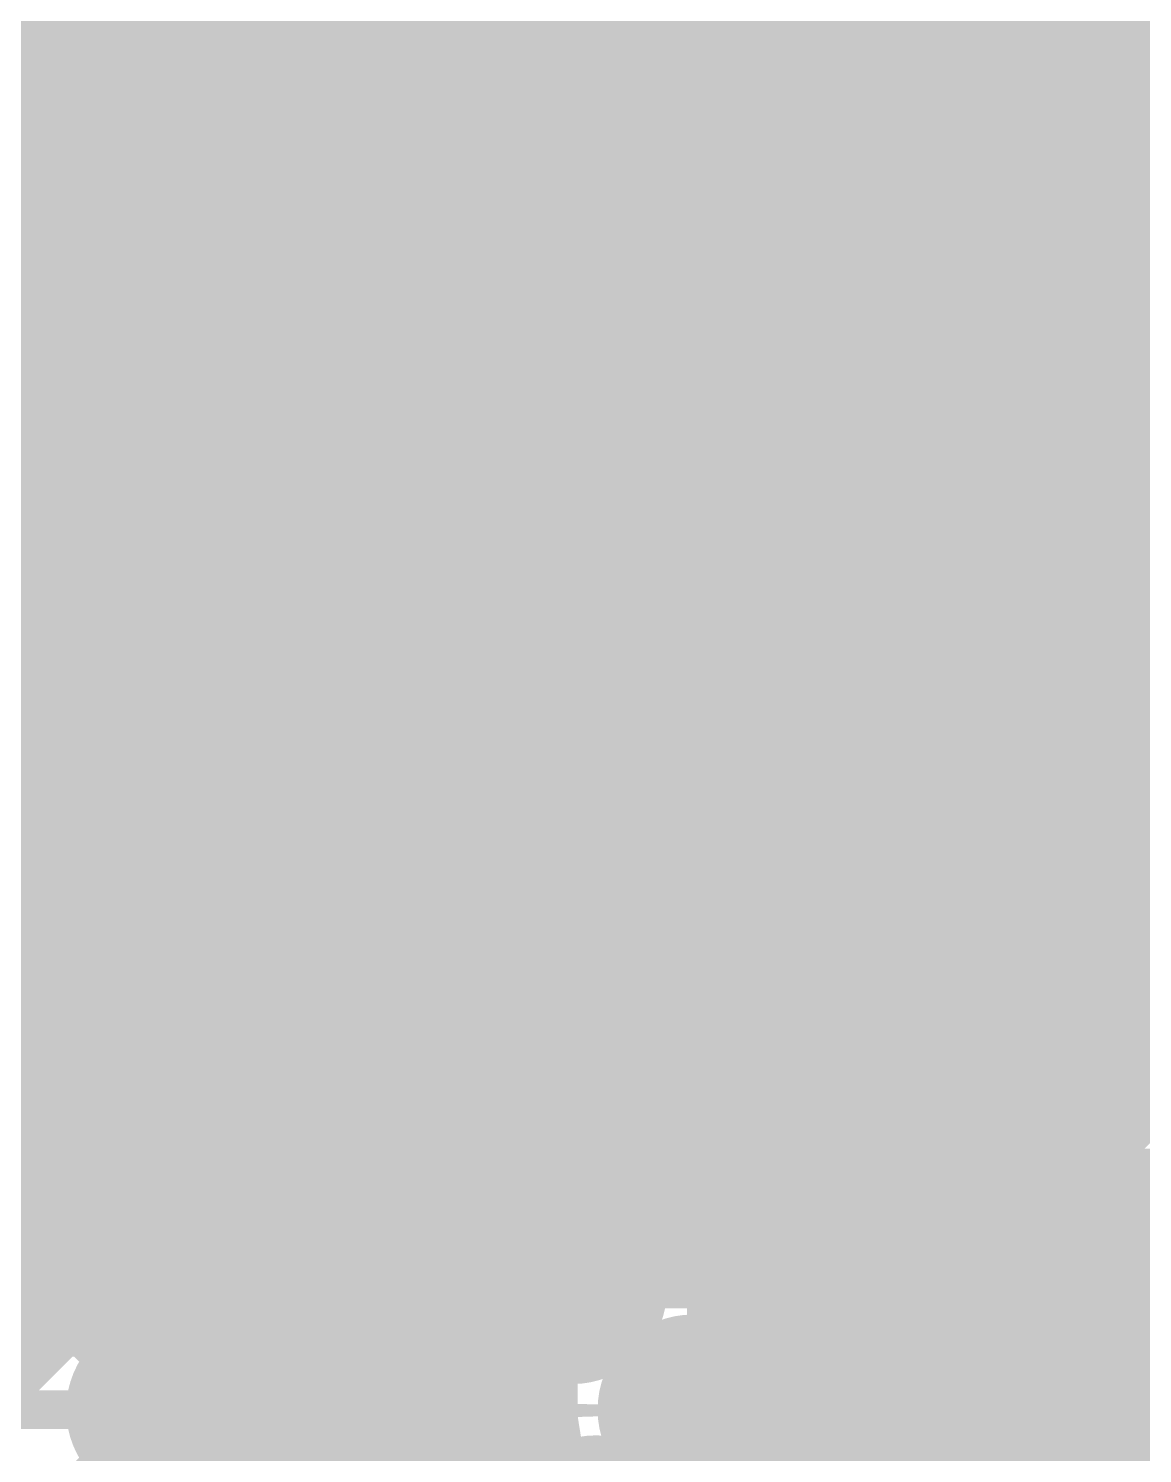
# Model space of a CAD drawing. Extents: x -72 to 72, y -47 to 50.
# Drawn here: x 8.19 to 14.05, y 28.85 to 36.34 of the extents above; entities that cross this region are included whole.
import ezdxf

# ---------------------------------------------------------------- set-up
doc = ezdxf.new("R2010")
doc.units = 0
doc.header["$MEASUREMENT"] = 0
doc.layers.get('0').update_dxf_attribs({"linetype": 'CONTINUOUS'})
for name, color, linetype in [('22-303-0_BOT', 7, 'CONTINUOUS'), ('22-303-0_DRD', 7, 'CONTINUOUS'), ('22-303-0_GND', 6, 'CONTINUOUS'), ('22-303-0_IN1', 4, 'CONTINUOUS'), ('22-303-0_IN2', 3, 'CONTINUOUS'), ('22-303-0_PWR', 5, 'CONTINUOUS'), ('22-303-0_SMB', 10, 'CONTINUOUS'), ('22-303-0_SMT', 14, 'CONTINUOUS'), ('22-303-0_SPT', 12, 'CONTINUOUS'), ('22-303-0_SST', 13, 'CONTINUOUS'), ('22-303-0_TOP', 8, 'CONTINUOUS'), ('THRUHOLE_TAP', 7, 'CONTINUOUS')]:
    doc.layers.add(name, color=color, linetype=linetype)

# ---------------------------------------------------------------- blocks, each defined once
blk = doc.blocks.new('ROUND_44')
at = {"const_width": 0.29972}
blk.add_lwpolyline([(-0.14986, 0, 1), (0.14986, 0, 1)], format="xyb", close=True, dxfattribs=at)
blk = doc.blocks.new('ROUND_48')
at = {"const_width": 0.29972}
blk.add_lwpolyline([(-0.14986, 0, 1), (0.14986, 0, 1)], format="xyb", close=True, dxfattribs=at)
blk = doc.blocks.new('ROUND_81')
at = {"const_width": 0.0635}
blk.add_lwpolyline([(-0.03175, 0, 1), (0.03175, 0, 1)], format="xyb", close=True, dxfattribs=at)
blk = doc.blocks.new('ROUND_83')
at = {"const_width": 0.50038}
blk.add_lwpolyline([(-0.25019, 0, 1), (0.25019, 0, 1)], format="xyb", close=True, dxfattribs=at)
blk = doc.blocks.new('ROUND_82')
at = {"const_width": 0.50038}
blk.add_lwpolyline([(-0.25019, 0, 1), (0.25019, 0, 1)], format="xyb", close=True, dxfattribs=at)
blk = doc.blocks.new('RECTANGLE_32')
blk.add_solid([(2.16027, 1.49987), (2.16027, -1.49987), (-2.16027, 1.49987), (-2.16027, -1.49987)])
blk = doc.blocks.new('RECTANGLE_33')
blk.add_solid([(0.22479, 0.82423), (0.22479, -0.82423), (-0.22479, 0.82423), (-0.22479, -0.82423)])
blk = doc.blocks.new('ROUND_47')
at = {"const_width": 0.1016}
blk.add_lwpolyline([(-0.0508, 0, 1), (0.0508, 0, 1)], format="xyb", close=True, dxfattribs=at)
blk = doc.blocks.new('ROUND_95')
at = {"const_width": 0.10033}
blk.add_lwpolyline([(-0.050164, 0, 1), (0.050164, 0, 1)], format="xyb", close=True, dxfattribs=at)

msp = doc.modelspace()

# ---------------------------------------------------------------- linework, layer by layer
at = {"layer": '22-303-0_BOT'}
for points, const_width in [([(11.7856, 47.06874), (11.7856, 30.1244)], 0.254), ([(12.0142, 47.03826), (12.0142, 30.1244)], 0.254), ([(11.557, 46.80966), (11.557, 30.1244)], 0.254), ([(11.3284, 46.66488), (11.3284, 30.25394)], 0.254), ([(10.8712, 46.5709), (10.8712, 30.29458)], 0.254), ([(11.0998, 46.59122), (11.0998, 30.31998)], 0.254), ([(10.6426, 43.83278), (10.6426, 30.16504)], 0.254), ([(10.414, 43.64736), (10.414, 27.3304)], 0.254), ([(10.1854, 40.58412), (10.1854, 28.47848)], 0.254), ([(9.0424, 40.3733), (9.0424, 31.02864)], 0.254), ([(9.271, 40.3733), (9.271, 30.74924)], 0.254), ([(9.9568, 40.34536), (9.9568, 28.7147)], 0.254), ([(9.4996, 40.2844), (9.4996, 28.7782)], 0.254), ([(9.7282, 40.26916), (9.7282, 28.79344)], 0.254), ([(12.2428, 40.0558), (12.2428, 30.1244)], 0.254), ([(12.4714, 40.0558), (12.4714, 30.1244)], 0.254), ([(12.7, 40.0558), (12.7, 30.1244)], 0.254), ([(14.0716, 40.0558), (14.0716, 30.64764)], 0.254), ([(13.843, 39.42334), (13.843, 30.41904)], 0.254), ([(12.9286, 39.30396), (12.9286, 30.1244)], 0.254), ([(13.6144, 39.21506), (13.6144, 30.19044)], 0.254), ([(13.1572, 39.17188), (13.1572, 30.1244)], 0.254), ([(13.3858, 39.14902), (13.3858, 30.1244)], 0.254), ([(8.8138, 38.50386), (8.8138, 31.25724)], 0.254), ([(8.5852, 38.227), (8.5852, 31.48584)], 0.254), ([(8.128, 38.14318), (8.128, 31.6484)], 0.254), ([(8.3566, 38.1381), (8.3566, 31.6357)], 0.254), ([(23.114, 36.4236), (-23.368, 36.4236)], 0.254), ([(23.114, 36.195), (-23.368, 36.195)], 0.254), ([(23.114, 35.9664), (-23.368, 35.9664)], 0.254), ([(23.114, 35.7378), (-23.368, 35.7378)], 0.254), ([(23.114, 35.5092), (-23.368, 35.5092)], 0.254), ([(23.114, 35.2806), (-23.368, 35.2806)], 0.254), ([(23.114, 35.052), (-23.368, 35.052)], 0.254), ([(23.114, 34.8234), (-23.368, 34.8234)], 0.254), ([(23.114, 34.5948), (-23.368, 34.5948)], 0.254), ([(23.114, 34.3662), (-23.368, 34.3662)], 0.254), ([(23.114, 34.1376), (-23.368, 34.1376)], 0.254), ([(23.114, 33.909), (-23.368, 33.909)], 0.254), ([(23.114, 33.6804), (-23.368, 33.6804)], 0.254), ([(23.114, 33.4518), (-23.368, 33.4518)], 0.254), ([(23.114, 33.2232), (-23.368, 33.2232)], 0.254), ([(23.114, 32.9946), (-23.368, 32.9946)], 0.254), ([(20.1041, 32.766), (-23.368, 32.766)], 0.254), ([(19.9898, 32.5374), (7.01548, 32.5374)], 0.254), ([(19.97456, 32.3088), (7.2517, 32.3088)], 0.254), ([(20.05076, 32.0802), (7.33044, 32.0802)], 0.254), ([(18.68678, 31.8516), (7.3152, 31.8516)], 0.254), ([(8.255, 31.6484), (8.0518, 31.6484)], 0.254), ([(14.38148, 31.623), (8.39724, 31.623)], 0.254), ([(8.5471, 31.52394), (9.17702, 30.89402)], 0.254), ([(14.20876, 31.3944), (8.67664, 31.3944)], 0.254), ([(7.23392, 31.24962), (7.24154, 31.242), (8.255, 31.242), (8.89, 30.607), (8.89, 29.083)], 0.2032), ([(14.19352, 31.1658), (8.90524, 31.1658)], 0.254), ([(14.31036, 30.9372), (9.13384, 30.9372)], 0.254), ([(14.24178, 30.81782), (13.54836, 30.1244)], 0.254), ([(14.13256, 30.7086), (9.2837, 30.7086)], 0.254), ([(9.2964, 30.607), (9.2964, 29.53004)], 0.254), ([(15.24, 30.59938), (14.59738, 30.59938), (13.716, 29.718), (11.049, 29.718)], 0.2032), ([(13.90396, 30.48), (9.2964, 30.48)], 0.254), ([(10.76452, 30.2514), (9.2964, 30.2514)], 0.254), ([(13.67536, 30.2514), (11.33348, 30.2514)], 0.254), ([(13.54836, 30.1244), (11.49604, 30.1244)], 0.254), ([(10.52576, 30.0228), (9.2964, 30.0228)], 0.254), ([(10.44956, 29.7942), (9.2964, 29.7942)], 0.254), ([(10.4648, 29.5656), (9.2964, 29.5656)], 0.254), ([(10.5791, 29.337), (9.43864, 29.337)], 0.254), ([(10.6426, 29.27096), (10.6426, 28.73248)], 0.254), ([(11.07948, 29.1084), (9.49452, 29.1084)], 0.254), ([(10.8712, 29.13888), (10.8712, 28.9687)], 0.254), ([(11.049, 29.11348), (11.07944, 29.11424)], 0.254), ([(11.07948, 29.11348), (11.07871, 29.083)], 0.254), ([(11.07948, 29.083), (11.08067, 29.04497)], 0.254), ([(10.75182, 28.8798), (9.45896, 28.8798)], 0.254)]:
    msp.add_lwpolyline(points, dxfattribs=dict(at, const_width=const_width))
at = {"layer": '22-303-0_BOT', "const_width": 0.254}
for points in [[(8.54202, 31.52902, 0.1989124), (8.255, 31.64791)], [(9.2964, 30.607, 0.1989124), (9.17737, 30.89437)], [(11.049, 30.32252, 0.4142136), (10.44448, 29.718)], [(11.49604, 30.1244, 0.2113087), (11.049, 30.32216)], [(10.44448, 29.718, 0.4142136), (11.049, 29.11348)], [(9.49452, 29.083, 0.2113086), (9.29664, 29.53031)], [(9.3853, 28.73502, 0.154319), (9.49532, 29.083)], [(11.07948, 29.0449, 0.3680019), (10.57148, 28.448)], [(9.652, 28.79852, 0.115003), (9.38471, 28.73622)], [(10.25652, 28.194, 0.4142136), (9.652, 28.79852)]]:
    msp.add_lwpolyline(points, format="xyb", dxfattribs=at)
at = {"layer": '22-303-0_DRD', "const_width": 0.254}
for points in [[(12.7, 34.671), (11.43, 35.941), (10.16, 34.671)], [(10.287, 35.941), (9.017, 34.671)], [(10.287, 34.671), (9.017, 35.941)], [(11.43, 34.671), (10.16, 35.941)], [(12.7, 35.941), (11.43, 34.671)], [(13.843, 35.941), (12.573, 34.671)], [(13.843, 34.671), (12.573, 35.941)], [(12.065, 33.655), (10.795, 34.925), (9.525, 33.655)], [(10.795, 33.655), (9.525, 34.925)], [(12.065, 34.925), (10.795, 33.655)], [(13.208, 34.925), (11.938, 33.655)], [(13.208, 33.655), (11.938, 34.925)], [(14.986, 34.925), (13.716, 33.655)], [(14.986, 33.655), (13.716, 34.925)], [(12.7, 32.639), (11.43, 33.909), (10.16, 32.639)], [(10.287, 33.909), (9.017, 32.639)], [(10.287, 32.639), (9.017, 33.909)], [(11.43, 32.639), (10.16, 33.909)], [(12.7, 33.909), (11.43, 32.639)], [(13.843, 33.909), (12.573, 32.639)], [(13.843, 32.639), (12.573, 33.909)], [(11.684, 30.353), (10.414, 29.083)], [(11.684, 29.083), (10.414, 30.353)], [(9.525, 29.718), (8.255, 28.448)], [(9.525, 28.448), (8.255, 29.718)], [(12.319, 29.718), (11.049, 28.448)], [(12.319, 28.448), (11.049, 29.718)], [(11.811, 29.083), (10.541, 27.813)], [(11.811, 27.813), (10.541, 29.083)], [(10.287, 28.829), (9.017, 27.559)], [(10.287, 27.559), (9.017, 28.829)]]:
    msp.add_lwpolyline(points, dxfattribs=at)
at = {"layer": '22-303-0_IN1'}
for points, const_width in [([(8.89, 38.989), (8.89, 29.68752)], 0.254), ([(9.1186, 38.989), (9.1186, 35.59048)], 0.254), ([(9.3472, 38.989), (9.3472, 35.8267)], 0.254), ([(9.5758, 38.989), (9.5758, 35.90544)], 0.254), ([(9.8044, 38.989), (9.8044, 35.8902)], 0.254), ([(10.033, 38.989), (10.033, 35.7759)], 0.254), ([(10.2616, 38.989), (10.2616, 35.59048)], 0.254), ([(10.4902, 38.989), (10.4902, 35.8267)], 0.254), ([(10.7188, 38.989), (10.7188, 35.90544)], 0.254), ([(10.9474, 38.989), (10.9474, 35.8902)], 0.254), ([(11.176, 38.989), (14.478, 35.687)], 0.254), ([(11.176, 38.989), (11.176, 35.7759)], 0.254), ([(11.4046, 38.7604), (11.4046, 34.89452)], 0.254), ([(11.6332, 38.5318), (11.6332, 35.72764)], 0.254), ([(11.8618, 38.3032), (11.8618, 35.87496)], 0.254), ([(8.6614, 38.28796), (8.6614, 29.6418)], 0.254), ([(8.4328, 38.15588), (8.4328, 29.4894)], 0.254), ([(8.2042, 38.13302), (8.2042, 29.4894)], 0.254), ([(12.0904, 38.0746), (12.0904, 35.91052)], 0.254), ([(12.319, 37.846), (12.319, 35.85464)], 0.254), ([(12.5476, 37.6174), (12.5476, 35.66922)], 0.254), ([(12.7762, 37.3888), (12.7762, 35.72764)], 0.254), ([(13.0048, 37.1602), (13.0048, 35.87496)], 0.254), ([(13.2334, 36.9316), (13.2334, 35.91052)], 0.254), ([(13.462, 36.703), (13.462, 35.85464)], 0.254), ([(13.6906, 36.4744), (13.6906, 35.66922)], 0.254), ([(13.8684, 36.2966), (-9.4996, 36.2966)], 0.254), ([(13.9192, 36.2458), (13.9192, 34.71164)], 0.254), ([(14.097, 36.068), (-9.4996, 36.068)], 0.254), ([(14.1478, 36.0172), (14.1478, 34.85896)], 0.254), ([(9.36752, 35.8394), (-1.23952, 35.8394)], 0.254), ([(10.51052, 35.8394), (9.93648, 35.8394)], 0.254), ([(11.78052, 35.8394), (11.07948, 35.8394)], 0.254), ([(12.92352, 35.8394), (12.34948, 35.8394)], 0.254), ([(14.3256, 35.8394), (13.49248, 35.8394)], 0.254), ([(9.12876, 35.6108), (-1.00076, 35.6108)], 0.254), ([(10.27176, 35.6108), (10.1727, 35.6108)], 0.254), ([(11.54176, 35.6108), (11.3157, 35.6108)], 0.254), ([(12.68476, 35.6108), (12.5857, 35.6108)], 0.254), ([(17.399, 35.6108), (13.7287, 35.6108)], 0.254), ([(9.05256, 35.3822), (-0.92456, 35.3822)], 0.254), ([(11.46556, 35.3822), (11.39444, 35.3822)], 0.254), ([(17.399, 35.3822), (13.80744, 35.3822)], 0.254), ([(9.0678, 35.1536), (-0.9398, 35.1536)], 0.254), ([(11.4808, 35.1536), (11.3792, 35.1536)], 0.254), ([(17.399, 35.1536), (13.7922, 35.1536)], 0.254), ([(9.1186, 35.02152), (9.1186, 33.55848)], 0.254), ([(9.1821, 34.925), (-1.0541, 34.925)], 0.254), ([(11.5951, 34.925), (11.2649, 34.925)], 0.254), ([(17.399, 34.925), (13.6779, 34.925)], 0.254), ([(13.6906, 34.94278), (13.6906, 33.63722)], 0.254), ([(11.6332, 34.88182), (11.6332, 34.85896)], 0.254), ([(9.3472, 34.78276), (9.3472, 33.7947)], 0.254), ([(9.5758, 34.70656), (9.5758, 34.44494)], 0.254), ([(13.0048, 34.73704), (13.0048, 34.71164)], 0.254), ([(13.2334, 34.70148), (13.2334, 33.87852)], 0.254), ([(13.462, 34.75736), (13.462, 33.82264)], 0.254), ([(9.71296, 34.6964), (0.44704, 34.6964)], 0.254), ([(13.90396, 34.6964), (13.02004, 34.6964)], 0.254), ([(9.58088, 34.4678), (0.57658, 34.4678)], 0.254), ([(13.77188, 34.4678), (13.14958, 34.4678)], 0.254), ([(9.55802, 34.2392), (0.60198, 34.2392)], 0.254), ([(13.74902, 34.2392), (13.17498, 34.2392)], 0.254), ([(9.5758, 34.13506), (9.5758, 33.87344)], 0.254), ([(9.62406, 34.0106), (0.53594, 34.0106)], 0.254), ([(13.81506, 34.0106), (13.10894, 34.0106)], 0.254), ([(13.0048, 33.86582), (13.0048, 33.84296)], 0.254), ([(13.9192, 33.86582), (13.9192, 31.1404)], 0.254), ([(9.32434, 33.782), (0.32766, 33.782)], 0.254), ([(14.02334, 33.782), (13.53566, 33.782)], 0.254), ([(11.4046, 33.68548), (11.4046, 31.1404)], 0.254), ([(11.6332, 33.72104), (11.6332, 33.69564)], 0.254), ([(14.1478, 33.72104), (14.1478, 31.1404)], 0.254), ([(9.11606, 33.5534), (-0.98806, 33.5534)], 0.254), ([(11.52906, 33.5534), (11.33094, 33.5534)], 0.254), ([(17.399, 33.5534), (13.74394, 33.5534)], 0.254), ([(9.05002, 33.3248), (-0.92202, 33.3248)], 0.254), ([(11.46302, 33.3248), (11.39698, 33.3248)], 0.254), ([(17.399, 33.3248), (13.80998, 33.3248)], 0.254), ([(9.07288, 33.0962), (-0.94488, 33.0962)], 0.254), ([(11.48588, 33.0962), (11.37158, 33.0962)], 0.254), ([(17.399, 33.0962), (13.78458, 33.0962)], 0.254), ([(9.1186, 32.98952), (9.1186, 29.6418)], 0.254), ([(10.2616, 32.98952), (10.2616, 31.02864)], 0.254), ([(12.5476, 32.91078), (12.5476, 31.1404)], 0.254), ([(13.6906, 32.91078), (13.6906, 31.1404)], 0.254), ([(9.20496, 32.8676), (-1.07696, 32.8676)], 0.254), ([(10.34796, 32.8676), (10.09904, 32.8676)], 0.254), ([(11.61796, 32.8676), (11.24204, 32.8676)], 0.254), ([(11.6332, 32.84982), (11.6332, 31.1404)], 0.254), ([(12.76096, 32.8676), (12.51204, 32.8676)], 0.254), ([(12.7762, 32.84982), (12.7762, 31.1404)], 0.254), ([(16.69288, 32.8676), (13.65504, 32.8676)], 0.254), ([(10.033, 32.8041), (10.033, 30.80004)], 0.254), ([(11.176, 32.8041), (11.176, 31.1404)], 0.254), ([(9.3472, 32.75076), (9.3472, 30.11424)], 0.254), ([(9.8044, 32.6898), (9.8044, 30.57144)], 0.254), ([(10.4902, 32.75076), (10.4902, 31.13786)], 0.254), ([(10.9474, 32.6898), (10.9474, 31.1404)], 0.254), ([(11.8618, 32.70504), (11.8618, 31.1404)], 0.254), ([(12.319, 32.72536), (12.319, 31.1404)], 0.254), ([(13.0048, 32.70504), (13.0048, 31.1404)], 0.254), ([(13.462, 32.72536), (13.462, 31.1404)], 0.254), ([(16.44396, 32.639), (-5.90296, 32.639)], 0.254), ([(9.5758, 32.67456), (9.5758, 30.34284)], 0.254), ([(10.7188, 32.67456), (10.7188, 31.1404)], 0.254), ([(12.0904, 32.66948), (12.0904, 31.1404)], 0.254), ([(13.2334, 32.66948), (13.2334, 31.1404)], 0.254), ([(9.652, 28.194), (9.652, 29.845), (10.541, 30.734), (15.113, 30.734), (16.891, 32.512), (20.447, 32.512), (20.574, 32.385), (20.574, 31.242), (21.336, 30.48), (21.336, 25.781), (20.574, 25.019)], 0.2032), ([(16.21536, 32.4104), (7.17804, 32.4104)], 0.254), ([(15.98676, 32.1818), (7.30758, 32.1818)], 0.254), ([(15.75816, 31.9532), (7.33298, 31.9532)], 0.254), ([(15.52956, 31.7246), (7.26694, 31.7246)], 0.254), ([(15.30096, 31.496), (7.05866, 31.496)], 0.254), ([(15.07236, 31.2674), (5.29844, 31.2674)], 0.254), ([(14.94536, 31.1404), (10.541, 31.1404)], 0.254), ([(10.27176, 31.0388), (5.06984, 31.0388)], 0.254), ([(10.25398, 31.02102), (9.36752, 30.1371)], 0.254), ([(10.04316, 30.8102), (4.84124, 30.8102)], 0.254), ([(9.81456, 30.5816), (4.93522, 30.5816)], 0.254), ([(9.58596, 30.353), (5.12064, 30.353)], 0.254), ([(10.70864, 30.3276), (10.0584, 29.67736)], 0.254), ([(15.113, 30.3276), (10.70864, 30.3276)], 0.254), ([(10.7188, 30.3276), (10.7188, 30.22346)], 0.254), ([(11.4046, 30.3276), (11.4046, 30.20568)], 0.254), ([(11.6332, 30.3276), (11.6332, 29.87294)], 0.254), ([(11.8618, 30.3276), (11.8618, 29.65958)], 0.254), ([(12.0904, 30.3276), (12.0904, 29.53004)], 0.254), ([(12.319, 30.3276), (12.319, 26.7589)], 0.254), ([(12.5476, 30.3276), (12.5476, 26.8732)], 0.254), ([(12.7762, 30.3276), (12.7762, 26.88844)], 0.254), ([(13.0048, 30.3276), (13.0048, 26.8097)], 0.254), ([(13.2334, 30.3276), (13.2334, 26.57348)], 0.254), ([(13.462, 30.3276), (13.462, 26.28646)], 0.254), ([(13.6906, 30.3276), (13.6906, 26.49474)], 0.254), ([(13.9192, 30.3276), (13.9192, 26.56078)], 0.254), ([(14.1478, 30.3276), (14.1478, 26.53538)], 0.254), ([(9.35736, 30.1244), (5.17652, 30.1244)], 0.254), ([(10.4902, 30.10916), (10.4902, 29.94914)], 0.254), ([(10.60196, 30.1244), (10.50544, 30.1244)], 0.254), ([(16.6751, 30.1244), (11.49604, 30.1244)], 0.254), ([(9.24814, 29.8958), (5.14096, 29.8958)], 0.254), ([(9.2456, 29.845), (9.2456, 29.57068)], 0.254), ([(10.2616, 29.88056), (10.2616, 26.9875)], 0.254), ([(10.46988, 29.8958), (10.27684, 29.8958)], 0.254), ([(16.764, 29.8958), (11.62558, 29.8958)], 0.254), ([(11.65098, 29.68752), (11.64868, 29.71777)], 0.254), ([(11.684, 29.68752), (11.65356, 29.68675)], 0.254), ([(8.73506, 29.6672), (5.09524, 29.6672)], 0.254), ([(9.2456, 29.6672), (9.04494, 29.6672)], 0.254), ([(10.0584, 29.67736), (10.0584, 28.64104)], 0.254), ([(10.44702, 29.6672), (10.0584, 29.6672)], 0.254), ([(17.04086, 29.6672), (11.83894, 29.6672)], 0.254), ([(8.44296, 29.4894), (6.477, 29.4894)], 0.254), ([(10.4902, 29.48686), (10.4902, 27.39898)], 0.254), ([(10.51306, 29.4386), (10.0584, 29.4386)], 0.254), ([(16.78178, 29.4386), (12.17168, 29.4386)], 0.254), ([(10.72134, 29.21), (10.0584, 29.21)], 0.254), ([(10.7188, 29.21), (10.7188, 28.84424)], 0.254), ([(16.59636, 29.21), (12.27582, 29.21)], 0.254), ([(10.9474, 29.1211), (10.9474, 29.0068)], 0.254), ([(11.049, 29.11348), (11.07944, 29.11424)], 0.254), ([(11.07948, 29.11348), (11.07871, 29.083)], 0.254), ([(11.07948, 29.083), (11.08067, 29.04497)], 0.254), ([(8.89, 29.083), (6.477, 29.083), (2.032, 24.638), (2.032, 24.13), (0.508, 22.606), (0.508, 21.463), (-6.35, 14.605), (-8.001, 14.605), (-9.144, 15.748), (-17.78, 15.748), (-19.177, 14.351), (-22.987, 14.351), (-26.162, 17.526), (-28.575, 17.526)], 0.2032), ([(10.89152, 28.9814), (10.0584, 28.9814)], 0.254), ([(16.54048, 28.9814), (12.27836, 28.9814)], 0.254), ([(10.65276, 28.7528), (10.0584, 28.7528)], 0.254), ([(16.57604, 28.7528), (12.18946, 28.7528)], 0.254)]:
    msp.add_lwpolyline(points, dxfattribs=dict(at, const_width=const_width))
at = {"layer": '22-303-0_IN1', "const_width": 0.254}
for points in [[(9.652, 35.91052, 0.4142136), (9.04748, 35.306)], [(10.2235, 35.50158, 0.3206216), (9.652, 35.91052)], [(10.795, 35.91052, 0.3206225), (10.2235, 35.50158)], [(11.39952, 35.306, 0.4142136), (10.795, 35.91052)], [(12.065, 35.91052, 0.4142136), (11.46048, 35.306)], [(12.6365, 35.50158, 0.3206216), (12.065, 35.91052)], [(13.208, 35.91052, 0.3206225), (12.6365, 35.50158)], [(13.81252, 35.306, 0.4142136), (13.208, 35.91052)], [(9.04748, 35.306, 0.4142136), (9.652, 34.70148)], [(11.18108, 34.84118, 0.2230086), (11.39925, 35.306)], [(11.46048, 35.306, 0.2230086), (11.67874, 34.84097)], [(13.208, 34.70148, 0.4142136), (13.81252, 35.306)], [(11.43, 34.89452, 0.1064485), (11.18119, 34.84094)], [(11.67892, 34.84118, 0.106448), (11.43, 34.89478)], [(14.351, 34.89452, 0.4142136), (13.74648, 34.29)], [(9.72058, 34.70402, 0.1911911), (9.55626, 34.29)], [(9.652, 34.70148, 0.0283659), (9.72043, 34.70536)], [(12.95908, 34.75482, 0.106448), (13.208, 34.70122)], [(13.17752, 34.29, 0.2230087), (12.95925, 34.75503)], [(9.55548, 34.29, 0.1919823), (9.72128, 33.8741)], [(12.95908, 33.82518, 0.2230086), (13.17725, 34.29)], [(13.74648, 34.29, 0.4142136), (14.351, 33.68548)], [(9.652, 33.87852, 0.4142136), (9.04748, 33.274)], [(9.72058, 33.87344, 0.0284856), (9.652, 33.87735)], [(13.208, 33.87852, 0.1064485), (12.95919, 33.82494)], [(13.81252, 33.274, 0.4142136), (13.208, 33.87852)], [(11.18108, 33.73882, 0.106448), (11.43, 33.68522)], [(11.39952, 33.274, 0.2230087), (11.18125, 33.73903)], [(11.43, 33.68548, 0.1064474), (11.67881, 33.73906)], [(11.67892, 33.73882, 0.2230086), (11.46075, 33.274)], [(9.04748, 33.274, 0.4142136), (9.652, 32.66948)], [(10.795, 32.66948, 0.4142136), (11.39952, 33.274)], [(11.46048, 33.274, 0.4142136), (12.065, 32.66948)], [(13.208, 32.66948, 0.4142136), (13.81252, 33.274)], [(9.652, 32.66948, 0.3195268), (10.2235, 33.07588)], [(10.2235, 33.07588, 0.3195266), (10.795, 32.66948)], [(12.065, 32.66948, 0.3195268), (12.6365, 33.07588)], [(12.6365, 33.07588, 0.3195266), (13.208, 32.66948)], [(10.541, 31.1404, 0.1989133), (10.25363, 31.02137)], [(10.541, 31.1404, 0.1989133), (10.25363, 31.02137)], [(11.049, 30.32252, 0.4142136), (10.44448, 29.718)], [(11.65352, 29.718, 0.4142136), (11.049, 30.32252)], [(9.36498, 30.13202, 0.1989124), (9.24609, 29.845)], [(8.89, 29.68752, 0.2113092), (8.44269, 29.48964)], [(9.2456, 29.57068, 0.1588241), (8.89, 29.68656)], [(10.44448, 29.718, 0.4142136), (11.049, 29.11348)], [(12.28852, 29.083, 0.4142136), (11.684, 29.68752)], [(11.77798, 28.4861, 0.3691804), (12.28852, 29.083)], [(11.07948, 29.0449, 0.3680019), (10.57148, 28.448)]]:
    msp.add_lwpolyline(points, format="xyb", dxfattribs=at)
at = {"layer": '22-303-0_IN2'}
for points, const_width in [([(6.30936, 39.0906), (9.23798, 36.16198)], 0.254), ([(8.128, 37.27196), (8.128, 32.2834)], 0.254), ([(8.3566, 37.04336), (8.3566, 32.2834)], 0.254), ([(8.5852, 36.81476), (8.5852, 32.2834)], 0.254), ([(8.8138, 36.58616), (8.8138, 32.2834)], 0.254), ([(8.97636, 36.4236), (-22.81936, 36.4236)], 0.254), ([(9.0424, 36.35756), (9.0424, 32.2834)], 0.254), ([(9.20496, 36.195), (-22.9616, 36.195)], 0.254), ([(9.271, 36.1315), (9.271, 32.2834)], 0.254), ([(9.4996, 36.0426), (9.4996, 32.2834)], 0.254), ([(14.69136, 36.0426), (9.525, 36.0426)], 0.254), ([(9.7282, 36.0426), (9.7282, 32.2834)], 0.254), ([(9.9568, 36.0426), (9.9568, 32.2834)], 0.254), ([(10.1854, 36.0426), (10.1854, 32.2834)], 0.254), ([(10.414, 36.0426), (10.414, 32.2834)], 0.254), ([(10.6426, 36.0426), (10.6426, 32.2834)], 0.254), ([(10.8712, 36.0426), (10.8712, 32.2834)], 0.254), ([(11.0998, 36.0426), (11.0998, 32.2834)], 0.254), ([(11.3284, 36.0426), (11.3284, 32.2834)], 0.254), ([(11.557, 36.0426), (11.557, 32.2834)], 0.254), ([(11.7856, 36.0426), (11.7856, 32.2834)], 0.254), ([(12.0142, 36.0426), (12.0142, 32.2834)], 0.254), ([(12.2428, 36.0426), (12.2428, 32.2834)], 0.254), ([(12.4714, 36.0426), (12.4714, 32.2834)], 0.254), ([(12.7, 36.0426), (12.7, 32.2834)], 0.254), ([(12.9286, 36.0426), (12.9286, 32.2834)], 0.254), ([(13.1572, 36.0426), (13.1572, 32.2834)], 0.254), ([(13.3858, 36.0426), (13.3858, 32.2834)], 0.254), ([(13.6144, 36.0426), (13.6144, 32.2834)], 0.254), ([(13.843, 36.0426), (13.843, 32.2834)], 0.254), ([(14.0716, 36.0426), (14.0716, 32.2834)], 0.254), ([(14.76756, 35.9664), (-22.9616, 35.9664)], 0.254), ([(14.99616, 35.7378), (-22.9616, 35.7378)], 0.254), ([(15.22476, 35.5092), (-22.9616, 35.5092)], 0.254), ([(15.45336, 35.2806), (-22.9616, 35.2806)], 0.254), ([(15.68196, 35.052), (-22.9616, 35.052)], 0.254), ([(15.91056, 34.8234), (-22.9616, 34.8234)], 0.254), ([(16.13916, 34.5948), (-22.9616, 34.5948)], 0.254), ([(16.36776, 34.3662), (-22.9616, 34.3662)], 0.254), ([(16.59636, 34.1376), (-22.9616, 34.1376)], 0.254), ([(16.82496, 33.909), (-22.9616, 33.909)], 0.254), ([(17.05356, 33.6804), (-22.9616, 33.6804)], 0.254), ([(17.28216, 33.4518), (-22.9616, 33.4518)], 0.254), ([(17.51076, 33.2232), (-22.9616, 33.2232)], 0.254), ([(17.73936, 32.9946), (7.18058, 32.9946)], 0.254), ([(17.96796, 32.766), (7.43204, 32.766)], 0.254), ([(5.461, 32.004), (6.096, 32.639), (6.985, 32.639), (7.747, 31.877), (16.764, 31.877), (18.034, 30.607), (19.812, 30.607)], 0.2032), ([(18.19656, 32.5374), (7.66064, 32.5374)], 0.254), ([(18.42516, 32.3088), (7.88924, 32.3088)], 0.254), ([(16.764, 32.2834), (7.91464, 32.2834)], 0.254), ([(16.59636, 31.4706), (7.747, 31.4706)], 0.254), ([(8.128, 31.4706), (8.128, 31.3944)], 0.254), ([(8.3566, 31.4706), (8.3566, 31.3944)], 0.254), ([(8.5852, 31.4706), (8.5852, 31.3944)], 0.254), ([(8.8138, 31.4706), (8.8138, 31.3944)], 0.254), ([(9.0424, 31.4706), (9.0424, 31.3944)], 0.254), ([(9.271, 31.4706), (9.271, 31.3944)], 0.254), ([(9.4996, 31.4706), (9.4996, 31.3944)], 0.254), ([(9.7282, 31.4706), (9.7282, 31.3944)], 0.254), ([(9.9568, 31.4706), (9.9568, 31.3944)], 0.254), ([(10.1854, 31.4706), (10.1854, 31.3944)], 0.254), ([(10.414, 31.4706), (10.414, 31.3944)], 0.254), ([(10.6426, 31.4706), (10.6426, 31.3944)], 0.254), ([(10.8712, 31.4706), (10.8712, 31.3944)], 0.254), ([(11.0998, 31.4706), (11.0998, 31.3944)], 0.254), ([(11.3284, 31.4706), (11.3284, 31.3944)], 0.254), ([(11.557, 31.4706), (11.557, 31.3055)], 0.254), ([(11.7856, 31.4706), (11.7856, 31.07944)], 0.254), ([(12.0142, 31.4706), (12.0142, 30.85084)], 0.254), ([(12.2428, 31.4706), (12.2428, 30.7594)], 0.254), ([(12.4714, 31.4706), (12.4714, 30.7594)], 0.254), ([(12.7, 31.4706), (12.7, 30.7594)], 0.254), ([(12.9286, 31.4706), (12.9286, 30.7594)], 0.254), ([(13.1572, 31.4706), (13.1572, 30.7594)], 0.254), ([(13.3858, 31.4706), (13.3858, 30.7594)], 0.254), ([(13.6144, 31.4706), (13.6144, 30.7594)], 0.254), ([(13.843, 31.4706), (13.843, 30.7594)], 0.254), ([(14.0716, 31.4706), (14.0716, 30.7594)], 0.254), ([(16.67256, 31.3944), (4.80822, 31.3944)], 0.254), ([(11.303, 31.3944), (6.985, 31.3944)], 0.254), ([(11.5951, 31.26994), (12.10564, 30.7594)], 0.254), ([(16.90116, 31.1658), (11.69924, 31.1658)], 0.254), ([(3.175, 30.607), (3.302, 30.734), (6.731, 30.734), (6.985, 30.988), (11.303, 30.988), (11.938, 30.353), (17.145, 30.353), (17.272, 30.226)], 0.2032), ([(17.12976, 30.9372), (11.92784, 30.9372)], 0.254), ([(16.98752, 30.7594), (12.10564, 30.7594)], 0.254), ([(18.288, 27.686), (18.288, 29.083), (17.78, 29.591), (16.891, 29.591), (16.637, 29.337), (12.319, 29.337), (11.303, 30.353), (10.795, 30.353), (10.16, 29.718), (8.001, 29.718), (6.604, 28.321), (4.318, 28.321), (3.429, 29.21)], 0.2032), ([(18.923, 26.67), (18.034, 26.67), (16.51, 28.194), (12.573, 28.194), (11.684, 29.083)], 0.2032)]:
    msp.add_lwpolyline(points, dxfattribs=dict(at, const_width=const_width))
at = {"layer": '22-303-0_IN2', "const_width": 0.254}
for points in [[(9.23798, 36.16198, 0.1989124), (9.525, 36.04309)], [(11.59002, 31.27502, 0.1989124), (11.303, 31.39391)]]:
    msp.add_lwpolyline(points, format="xyb", dxfattribs=at)
at = {"layer": '22-303-0_SMB', "const_width": 0.254}
for points in [[(9.5758, 39.878), (9.5758, 30.861)], [(9.8044, 39.878), (9.8044, 30.861)], [(10.033, 39.878), (10.033, 30.861)], [(10.2616, 39.878), (10.2616, 30.861)], [(10.4902, 39.878), (10.4902, 30.861)], [(10.7188, 39.878), (10.7188, 30.861)], [(10.9474, 39.878), (10.9474, 30.861)], [(11.176, 39.878), (11.176, 30.861)], [(11.4046, 39.878), (11.4046, 30.861)], [(11.6332, 39.878), (11.6332, 30.861)], [(11.8618, 39.878), (11.8618, 30.861)], [(12.0904, 39.878), (12.0904, 30.861)], [(12.319, 38.989), (12.319, 30.861)], [(12.5476, 38.989), (12.5476, 30.861)], [(12.7762, 38.989), (12.7762, 30.861)], [(13.0048, 38.989), (13.0048, 30.861)], [(13.2334, 38.989), (13.2334, 30.861)], [(13.462, 38.989), (13.462, 30.861)], [(13.6906, 38.989), (13.6906, 30.861)], [(13.9192, 38.989), (13.9192, 32.131)], [(14.1478, 38.989), (14.1478, 32.131)], [(8.2042, 37.973), (8.2042, 32.0548)], [(8.4328, 37.973), (8.4328, 31.8262)], [(8.6614, 37.973), (8.6614, 31.5976)], [(8.89, 37.973), (8.89, 31.369)], [(9.1186, 37.973), (9.1186, 31.1404)], [(9.3472, 37.973), (9.3472, 30.9118)], [(22.733, 36.449), (-22.987, 36.449)], [(22.733, 36.2204), (-22.987, 36.2204)], [(22.733, 35.9918), (-22.987, 35.9918)], [(22.733, 35.7632), (-22.987, 35.7632)], [(22.733, 35.5346), (-22.987, 35.5346)], [(22.733, 35.306), (-22.987, 35.306)], [(22.733, 35.0774), (-22.987, 35.0774)], [(22.733, 34.8488), (-22.987, 34.8488)], [(22.733, 34.6202), (-22.987, 34.6202)], [(22.733, 34.3916), (-22.987, 34.3916)], [(22.733, 34.163), (-22.987, 34.163)], [(22.733, 33.9344), (-22.987, 33.9344)], [(22.733, 33.7058), (-22.987, 33.7058)], [(22.733, 33.4772), (-22.987, 33.4772)], [(22.733, 33.2486), (-22.987, 33.2486)], [(19.177, 33.02), (-22.987, 33.02)], [(19.177, 32.7914), (-12.192, 32.7914)], [(7.493, 32.766), (9.398, 30.861)], [(19.177, 32.5628), (7.6962, 32.5628)], [(19.177, 32.3342), (7.9248, 32.3342)], [(13.843, 32.1056), (8.1534, 32.1056)], [(13.843, 32.131), (13.843, 30.861)], [(19.177, 32.131), (13.843, 32.131)], [(13.843, 31.877), (8.382, 31.877)], [(13.843, 31.6484), (8.6106, 31.6484)], [(13.843, 31.4198), (8.8392, 31.4198)], [(13.843, 31.1912), (9.0678, 31.1912)], [(13.843, 30.9626), (9.2964, 30.9626)], [(13.843, 30.861), (9.398, 30.861)]]:
    msp.add_lwpolyline(points, dxfattribs=at)
at = {"layer": '22-303-0_SPT', "const_width": 0.254}
for points in [[(11.176, 35.433), (9.652, 35.433), (9.652, 34.544)], [(9.7536, 35.433), (9.7536, 34.544)], [(9.9822, 35.433), (9.9822, 34.544)], [(10.2108, 35.433), (10.2108, 34.544)], [(10.4394, 35.433), (10.4394, 34.544)], [(10.668, 35.433), (10.668, 34.544)], [(10.8966, 35.433), (10.8966, 34.544)], [(11.1252, 35.433), (11.1252, 34.544)], [(11.176, 35.433), (11.176, 34.544)], [(11.684, 35.433), (11.684, 34.544)], [(13.208, 35.433), (11.684, 35.433)], [(13.208, 35.433), (13.208, 34.544), (11.684, 34.544)], [(11.7856, 35.433), (11.7856, 34.544)], [(12.0142, 35.433), (12.0142, 34.544)], [(12.2428, 35.433), (12.2428, 34.544)], [(12.4714, 35.433), (12.4714, 34.544)], [(12.7, 35.433), (12.7, 34.544)], [(12.9286, 35.433), (12.9286, 34.544)], [(13.1572, 35.433), (13.1572, 34.544)], [(11.176, 35.3314), (9.652, 35.3314)], [(13.208, 35.3314), (11.684, 35.3314)], [(11.176, 35.1028), (9.652, 35.1028)], [(13.208, 35.1028), (11.684, 35.1028)], [(11.176, 34.8742), (9.652, 34.8742)], [(13.208, 34.8742), (11.684, 34.8742)], [(11.176, 34.6456), (9.652, 34.6456)], [(13.208, 34.6456), (11.684, 34.6456)], [(11.176, 34.544), (9.652, 34.544)], [(11.176, 34.036), (9.652, 34.036), (9.652, 33.147)], [(9.7536, 34.036), (9.7536, 33.147)], [(9.9822, 34.036), (9.9822, 33.147)], [(10.2108, 34.036), (10.2108, 33.147)], [(10.4394, 34.036), (10.4394, 33.147)], [(10.668, 34.036), (10.668, 33.147)], [(10.8966, 34.036), (10.8966, 33.147)], [(11.1252, 34.036), (11.1252, 33.147)], [(11.176, 34.036), (11.176, 33.147)], [(11.684, 34.036), (11.684, 33.147)], [(13.208, 34.036), (11.684, 34.036)], [(13.208, 34.036), (13.208, 33.147), (11.684, 33.147)], [(11.7856, 34.036), (11.7856, 33.147)], [(12.0142, 34.036), (12.0142, 33.147)], [(12.2428, 34.036), (12.2428, 33.147)], [(12.4714, 34.036), (12.4714, 33.147)], [(12.7, 34.036), (12.7, 33.147)], [(12.9286, 34.036), (12.9286, 33.147)], [(13.1572, 34.036), (13.1572, 33.147)], [(11.176, 33.9344), (9.652, 33.9344)], [(13.208, 33.9344), (11.684, 33.9344)], [(11.176, 33.7058), (9.652, 33.7058)], [(13.208, 33.7058), (11.684, 33.7058)], [(11.176, 33.4772), (9.652, 33.4772)], [(13.208, 33.4772), (11.684, 33.4772)], [(11.176, 33.2486), (9.652, 33.2486)], [(13.208, 33.2486), (11.684, 33.2486)], [(11.176, 33.147), (9.652, 33.147)]]:
    msp.add_lwpolyline(points, dxfattribs=at)
at = {"layer": '22-303-0_SST', "const_width": 0.20066}
msp.add_lwpolyline([(15.65402, 38.51402), (7.20598, 38.51402), (7.20598, 32.98952), (7.5311, 32.6644), (7.20598, 32.33928), (7.20598, 30.3911), (7.5311, 30.06598), (15.65402, 30.06598), (15.65402, 38.51402)], dxfattribs=at)
at = {"layer": '22-303-0_TOP'}
for points, const_width in [([(9.8044, 37.34054), (9.8044, 36.195), (6.731, 36.195), (5.842, 35.306), (5.715, 35.306), (5.715, 35.0012)], 0.2032), ([(9.8044, 37.34054), (9.8044, 36.195), (12.8016, 36.195), (13.0556, 36.449), (13.0556, 37.34054)], 0.2032), ([(13.58392, 36.21024), (13.38326, 36.21024)], 0.254), ([(13.3858, 36.21024), (13.3858, 32.36976)], 0.254), ([(13.82522, 36.21024), (13.58392, 36.21024)], 0.254), ([(13.6144, 36.21024), (13.6144, 32.36976)], 0.254), ([(14.02588, 36.21024), (13.82522, 36.21024)], 0.254), ([(13.843, 36.21024), (13.843, 32.36976)], 0.254), ([(13.34262, 36.16198), (13.09116, 35.91052)], 0.254), ([(14.03604, 36.195), (13.37056, 36.195)], 0.254), ([(14.0716, 36.1569), (14.32052, 35.90798)], 0.254), ([(14.0716, 36.1569), (14.0716, 32.42564)], 0.254), ([(13.1572, 35.97656), (13.1572, 32.36976)], 0.254), ([(14.2621, 35.9664), (13.14704, 35.9664)], 0.254), ([(9.8044, 35.7886), (6.89864, 35.7886)], 0.254), ([(8.128, 35.7886), (8.128, 33.1724)], 0.254), ([(8.3566, 35.7886), (8.3566, 33.1724)], 0.254), ([(8.5852, 35.7886), (8.5852, 33.16478)], 0.254), ([(8.8138, 35.7886), (8.8138, 33.03524)], 0.254), ([(9.0424, 35.7886), (9.0424, 32.80664)], 0.254), ([(9.271, 35.7886), (9.271, 32.57804)], 0.254), ([(9.4996, 35.7886), (9.4996, 32.36976)], 0.254), ([(9.7282, 35.7886), (9.7282, 32.36976)], 0.254), ([(12.8016, 35.7886), (9.8044, 35.7886)], 0.254), ([(9.9568, 35.7886), (9.9568, 32.36976)], 0.254), ([(10.1854, 35.7886), (10.1854, 32.36976)], 0.254), ([(10.414, 35.7886), (10.414, 32.36976)], 0.254), ([(10.6426, 35.7886), (10.6426, 32.36976)], 0.254), ([(10.8712, 35.7886), (10.8712, 32.36976)], 0.254), ([(11.0998, 35.7886), (11.0998, 32.36976)], 0.254), ([(11.3284, 35.7886), (11.3284, 32.36976)], 0.254), ([(11.557, 35.7886), (11.557, 32.36976)], 0.254), ([(11.7856, 35.7886), (11.7856, 32.36976)], 0.254), ([(12.0142, 35.7886), (12.0142, 32.36976)], 0.254), ([(12.2428, 35.7886), (12.2428, 32.36976)], 0.254), ([(12.4714, 35.7886), (12.4714, 32.36976)], 0.254), ([(12.7, 35.7886), (12.7, 32.36976)], 0.254), ([(12.9286, 35.80892), (12.9286, 32.36976)], 0.254), ([(17.53616, 35.7378), (6.84784, 35.7378)], 0.254), ([(17.76476, 35.5092), (6.61924, 35.5092)], 0.254), ([(17.99336, 35.2806), (6.5024, 35.2806)], 0.254), ([(18.22196, 35.052), (6.5024, 35.052)], 0.254), ([(18.45056, 34.8234), (6.5024, 34.8234)], 0.254), ([(18.5166, 34.5948), (6.5024, 34.5948)], 0.254), ([(12.573, 34.29), (11.43, 34.29)], 0.635), ([(12.573, 34.29), (14.351, 34.29)], 0.635), ([(18.5166, 34.3662), (6.5024, 34.3662)], 0.254), ([(18.5166, 34.1376), (6.5024, 34.1376)], 0.254), ([(18.5166, 33.909), (6.5024, 33.909)], 0.254), ([(18.5166, 33.6804), (6.5024, 33.6804)], 0.254), ([(5.715, 33.5788), (5.715, 33.528), (6.477, 32.766), (8.509, 32.766), (9.15416, 32.12084), (9.15416, 31.23946)], 0.2032), ([(18.5166, 33.4518), (6.5024, 33.4518)], 0.254), ([(18.5166, 33.2232), (6.59384, 33.2232)], 0.254), ([(8.509, 33.1724), (6.64464, 33.1724)], 0.254), ([(8.8011, 33.04794), (9.44118, 32.40786)], 0.254), ([(18.5166, 32.9946), (8.85444, 32.9946)], 0.254), ([(14.46276, 32.766), (9.08304, 32.766)], 0.254), ([(14.31798, 32.67202), (14.0716, 32.42564)], 0.254), ([(14.18336, 32.5374), (9.31164, 32.5374)], 0.254), ([(9.68502, 32.36976), (9.4742, 32.36976)], 0.254), ([(9.92632, 32.36976), (9.68502, 32.36976)], 0.254), ([(10.33526, 32.36976), (9.92632, 32.36976)], 0.254), ([(10.98296, 32.36976), (10.57656, 32.36976), (10.33526, 32.36976)], 0.254), ([(11.22426, 32.36976), (10.98296, 32.36976)], 0.254), ([(11.6332, 32.36976), (11.22426, 32.36976)], 0.254), ([(11.8745, 32.36976), (11.6332, 32.36976)], 0.254), ([(12.28344, 32.36976), (11.8745, 32.36976)], 0.254), ([(12.52474, 32.36976), (12.28344, 32.36976)], 0.254), ([(12.93368, 32.36976), (12.52474, 32.36976)], 0.254), ([(13.17498, 32.36976), (12.93368, 32.36976)], 0.254), ([(13.58392, 32.36976), (13.17498, 32.36976)], 0.254), ([(13.82522, 32.36976), (13.58392, 32.36976)], 0.254), ([(14.02334, 32.36976), (13.82522, 32.36976)], 0.254), ([(6.985, 27.2288), (8.001, 28.2448), (8.001, 29.083), (8.50392, 29.58592), (8.50392, 31.23946)], 0.2032), ([(12.7, 27.7114), (11.0236, 27.7114), (9.8044, 28.9306), (9.8044, 31.23946)], 0.2032), ([(10.45464, 31.23946), (10.45464, 29.21), (11.176, 28.448)], 0.2032), ([(11.049, 29.718), (11.049, 29.78912), (11.10488, 29.845), (11.10488, 31.23946)], 0.2032), ([(11.684, 29.083), (11.75512, 29.083), (11.75512, 31.23946)], 0.2032), ([(15.24, 27.3812), (15.24, 27.432), (12.40536, 30.26664), (12.40536, 31.23946)], 0.2032), ([(13.0556, 31.23946), (13.0556, 30.3784), (14.986, 28.448), (15.748, 28.448), (16.129, 28.067), (16.129, 25.527), (13.97, 23.368), (13.716, 23.368)], 0.2032), ([(17.145, 27.686), (17.145, 28.956), (15.113, 28.956), (13.70584, 30.36316), (13.70584, 31.23946)], 0.2032)]:
    msp.add_lwpolyline(points, dxfattribs=dict(at, const_width=const_width))
at = {"layer": '22-303-0_TOP', "const_width": 0.254}
for points in [[(13.34262, 36.16198, 0.0389389), (13.38365, 36.20995)], [(13.34262, 36.16198, 0.0389389), (13.38365, 36.20995)], [(14.02588, 36.21024, 0.0389398), (14.06686, 36.16232)], [(14.02588, 36.21024, 0.0389398), (14.06686, 36.16232)], [(12.8016, 35.7886, 0.1989115), (13.08897, 35.90763)], [(8.79602, 33.05302, 0.1989124), (8.509, 33.17191)], [(9.4742, 32.36976, 0.0310988), (9.44085, 32.40753)], [(14.06652, 32.42056, 0.0411295), (14.02341, 32.36971)], [(14.06652, 32.42056, 0.0411295), (14.02341, 32.36971)]]:
    msp.add_lwpolyline(points, format="xyb", dxfattribs=at)

# ---------------------------------------------------------------- block references
at = {"layer": '22-303-0_BOT'}
for name, p in [('ROUND_44', (9.652, 35.306)), ('ROUND_44', (10.795, 35.306)), ('ROUND_44', (12.065, 35.306)), ('ROUND_44', (13.208, 35.306)), ('ROUND_44', (10.16, 34.29)), ('ROUND_44', (11.43, 34.29)), ('ROUND_44', (12.573, 34.29)), ('ROUND_44', (9.652, 33.274)), ('ROUND_44', (10.795, 33.274)), ('ROUND_44', (12.065, 33.274)), ('ROUND_44', (13.208, 33.274)), ('ROUND_48', (11.049, 29.718)), ('ROUND_48', (8.89, 29.083)), ('ROUND_48', (11.684, 29.083))]:
    msp.add_blockref(name, p, dxfattribs=at)
at = {"layer": '22-303-0_GND'}
for name, p in [('ROUND_81', (9.652, 35.306)), ('ROUND_81', (10.795, 35.306)), ('ROUND_81', (12.065, 35.306)), ('ROUND_81', (13.208, 35.306)), ('ROUND_81', (10.16, 34.29)), ('ROUND_81', (11.43, 34.29)), ('ROUND_81', (12.573, 34.29)), ('ROUND_81', (9.652, 33.274)), ('ROUND_81', (10.795, 33.274)), ('ROUND_81', (12.065, 33.274)), ('ROUND_81', (13.208, 33.274)), ('ROUND_83', (11.049, 29.718)), ('ROUND_83', (8.89, 29.083)), ('ROUND_83', (11.684, 29.083)), ('ROUND_83', (11.176, 28.448))]:
    msp.add_blockref(name, p, dxfattribs=at)
at = {"layer": '22-303-0_IN1'}
for name, p in [('ROUND_44', (9.652, 35.306)), ('ROUND_44', (10.795, 35.306)), ('ROUND_44', (12.065, 35.306)), ('ROUND_44', (13.208, 35.306)), ('ROUND_44', (10.16, 34.29)), ('ROUND_44', (11.43, 34.29)), ('ROUND_44', (12.573, 34.29)), ('ROUND_44', (9.652, 33.274)), ('ROUND_44', (10.795, 33.274)), ('ROUND_44', (12.065, 33.274)), ('ROUND_44', (13.208, 33.274)), ('ROUND_48', (11.049, 29.718)), ('ROUND_48', (8.89, 29.083)), ('ROUND_48', (11.684, 29.083))]:
    msp.add_blockref(name, p, dxfattribs=at)
at = {"layer": '22-303-0_IN2'}
for name, p in [('ROUND_44', (9.652, 35.306)), ('ROUND_44', (10.795, 35.306)), ('ROUND_44', (12.065, 35.306)), ('ROUND_44', (13.208, 35.306)), ('ROUND_44', (10.16, 34.29)), ('ROUND_44', (11.43, 34.29)), ('ROUND_44', (12.573, 34.29)), ('ROUND_44', (9.652, 33.274)), ('ROUND_44', (10.795, 33.274)), ('ROUND_44', (12.065, 33.274)), ('ROUND_44', (13.208, 33.274)), ('ROUND_48', (11.049, 29.718)), ('ROUND_48', (8.89, 29.083)), ('ROUND_48', (11.684, 29.083))]:
    msp.add_blockref(name, p, dxfattribs=at)
at = {"layer": '22-303-0_PWR'}
for name, p in [('ROUND_82', (9.652, 35.306)), ('ROUND_82', (10.795, 35.306)), ('ROUND_82', (12.065, 35.306)), ('ROUND_82', (13.208, 35.306)), ('ROUND_82', (10.16, 34.29)), ('ROUND_82', (11.43, 34.29)), ('ROUND_82', (12.573, 34.29)), ('ROUND_82', (14.351, 34.29)), ('ROUND_82', (9.652, 33.274)), ('ROUND_82', (10.795, 33.274)), ('ROUND_82', (12.065, 33.274)), ('ROUND_82', (13.208, 33.274)), ('ROUND_83', (11.049, 29.718)), ('ROUND_83', (8.89, 29.083)), ('ROUND_83', (11.684, 29.083)), ('ROUND_83', (11.176, 28.448))]:
    msp.add_blockref(name, p, dxfattribs=at)
at = {"layer": '22-303-0_SMT'}
for name, p in [('RECTANGLE_32', (11.43, 34.29)), ('RECTANGLE_33', (8.50392, 31.23946)), ('RECTANGLE_33', (9.15416, 31.23946)), ('RECTANGLE_33', (9.8044, 31.23946)), ('RECTANGLE_33', (10.45464, 31.23946)), ('RECTANGLE_33', (11.10488, 31.23946)), ('RECTANGLE_33', (11.75512, 31.23946)), ('RECTANGLE_33', (12.40536, 31.23946)), ('RECTANGLE_33', (13.0556, 31.23946)), ('RECTANGLE_33', (13.70584, 31.23946))]:
    msp.add_blockref(name, p, dxfattribs=at)
at = {"layer": '22-303-0_SPT'}
for p in [(8.50392, 31.23946), (9.15416, 31.23946), (9.8044, 31.23946), (10.45464, 31.23946), (11.10488, 31.23946), (11.75512, 31.23946), (12.40536, 31.23946), (13.0556, 31.23946), (13.70584, 31.23946)]:
    msp.add_blockref('RECTANGLE_33', p, dxfattribs=at)
at = {"layer": '22-303-0_TOP'}
for name, p in [('RECTANGLE_32', (11.43, 34.29)), ('ROUND_44', (9.652, 35.306)), ('ROUND_44', (10.795, 35.306)), ('ROUND_44', (12.065, 35.306)), ('ROUND_44', (13.208, 35.306)), ('ROUND_44', (10.16, 34.29)), ('ROUND_44', (11.43, 34.29)), ('ROUND_44', (12.573, 34.29)), ('ROUND_47', (11.43, 34.29)), ('ROUND_44', (9.652, 33.274)), ('ROUND_44', (10.795, 33.274)), ('ROUND_44', (12.065, 33.274)), ('ROUND_44', (13.208, 33.274)), ('RECTANGLE_33', (8.50392, 31.23946)), ('RECTANGLE_33', (9.15416, 31.23946)), ('RECTANGLE_33', (9.8044, 31.23946)), ('RECTANGLE_33', (10.45464, 31.23946)), ('RECTANGLE_33', (11.10488, 31.23946)), ('RECTANGLE_33', (11.75512, 31.23946)), ('RECTANGLE_33', (12.40536, 31.23946)), ('RECTANGLE_33', (13.0556, 31.23946)), ('RECTANGLE_33', (13.70584, 31.23946)), ('ROUND_48', (11.049, 29.718)), ('ROUND_48', (8.89, 29.083)), ('ROUND_48', (11.684, 29.083))]:
    msp.add_blockref(name, p, dxfattribs=at)
at = {"layer": 'THRUHOLE_TAP'}
for p in [(9.652, 35.306), (10.795, 35.306), (12.065, 35.306), (13.208, 35.306), (10.16, 34.29), (11.43, 34.29), (12.573, 34.29), (9.652, 33.274), (10.795, 33.274), (12.065, 33.274), (13.208, 33.274), (11.049, 29.718), (8.89, 29.083), (11.684, 29.083)]:
    msp.add_blockref('ROUND_95', p, dxfattribs=at)

doc.saveas('drawing.dxf')
